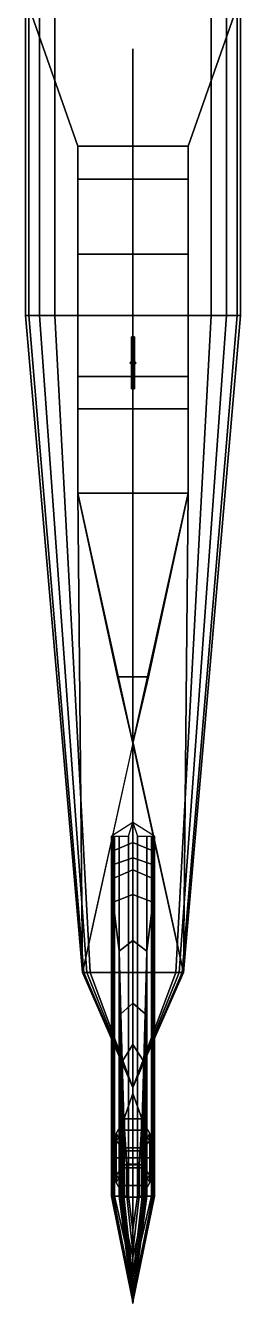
# Model space of a CAD drawing. Extents: x -0.8 to 0.8, y -7.9 to 7.3.
# Drawn here: x -0.7 to 0.7, y -7.86 to 0.48 of the extents above; entities that cross this region are included whole.
import ezdxf

# ---------------------------------------------------------------- set-up
doc = ezdxf.new("R2010")
doc.units = 0
doc.layers.get('0').update_dxf_attribs({"linetype": 'CONTINUOUS'})

msp = doc.modelspace()

# ---------------------------------------------------------------- linework, layer by layer
for points in [[(-0.7000000000000028, 0.6700000000000035, -0.7600000000000007), (0.700000000000003, 0.6700000000000035, -0.7600000000000007), (0.3600000000000028, -0.3053846153846162, -0.6380769230769232), (-0.3600000000000103, -0.3053846153846162, -0.6380769230769232)], [(-0.7000000000000028, 0.6700000000000035, 1.129999999999999), (-0.7000000000000028, 0.6700000000000035, -0.7600000000000007), (-0.6999999999999993, -1.409999999999996, -0.5000000000000018), (-0.6999999999999993, -1.409999999999993, 1.049999999999998)], [(-0.6799999999999997, 0.6700000000000035, 1.239999999999999), (-0.7000000000000028, 0.6700000000000035, 1.129999999999999), (-0.6999999999999993, -1.409999999999993, 1.049999999999998), (-0.6800000000000033, -1.409999999999993, 1.159999999999998)], [(-0.7000000000000028, 0.6700000000000035, -0.7600000000000007), (-0.3600000000000103, -0.3053846153846162, -0.6380769230769232), (-0.3600000000000101, -1.41, -0.5000000000000009), (-0.6999999999999993, -1.409999999999996, -0.5000000000000018)], [(-0.6099999999999994, 0.6700000000000035, 1.309999999999999), (-0.6799999999999997, 0.6700000000000035, 1.239999999999999), (-0.6800000000000033, -1.409999999999993, 1.159999999999998), (-0.6099999999999959, -1.409999999999993, 1.229999999999998)], [(-0.509999999999998, 0.6700000000000035, 1.349999999999999), (-0.6099999999999994, 0.6700000000000035, 1.309999999999999), (-0.6099999999999959, -1.409999999999993, 1.229999999999998), (-0.5100000000000016, -1.409999999999996, 1.269999999999998)], [(0.5099999999999981, 0.6700000000000035, 1.349999999999999), (-0.509999999999998, 0.6700000000000035, 1.349999999999999), (-0.5100000000000016, -1.409999999999996, 1.269999999999998), (0.5100000000000087, -1.409999999999996, 1.269999999999998)], [(0.3600000000000028, -0.3053846153846162, -0.6380769230769232), (0.700000000000003, 0.6700000000000035, -0.7600000000000007), (0.7000000000000064, -1.409999999999996, -0.5000000000000018), (0.3600000000000028, -1.41, -0.5)], [(0.5100000000000087, -1.409999999999996, 1.269999999999998), (0.610000000000003, -1.409999999999996, 1.229999999999998), (0.6099999999999997, 0.6700000000000035, 1.309999999999999), (0.5099999999999981, 0.6700000000000035, 1.349999999999999)], [(0.610000000000003, -1.409999999999996, 1.229999999999998), (0.6800000000000104, -1.409999999999996, 1.159999999999998), (0.6799999999999998, 0.6700000000000035, 1.239999999999999), (0.6099999999999997, 0.6700000000000035, 1.309999999999999)], [(0.6800000000000104, -1.409999999999996, 1.159999999999998), (0.7000000000000064, -1.409999999999996, 1.049999999999998), (0.700000000000003, 0.6700000000000035, 1.129999999999999), (0.6799999999999998, 0.6700000000000035, 1.239999999999999)], [(0.7000000000000064, -1.409999999999996, 1.049999999999998), (0.7000000000000064, -1.409999999999996, -0.5000000000000018), (0.700000000000003, 0.6700000000000035, -0.7600000000000007), (0.700000000000003, 0.6700000000000035, 1.129999999999999)], [(0, 0.3300000000000001, 1.33), (0, 0.2400000000000002, 1.33), (0, 0.2400000000000002, 1.589999999999999), (0, 0.29, 1.589999999999999)], [(0, 0.29, 1.589999999999999), (0, 0.2400000000000002, 1.589999999999999), (0, 0.2400000000000002, 1.33), (0, 0.3300000000000001, 1.33)], [(0, 0.2400000000000002, 1.549999999999999), (0, -6.413036386449183, 2.329184441656209), (0, -6.384963396778918, 2.297101024890189), (0, 0.2400000000000002, 1.529999999999999)], [(0, 0.2400000000000002, 1.529999999999999), (0, -6.384963396778918, 2.297101024890189), (0, -6.413036386449183, 2.329184441656209), (0, 0.2400000000000002, 1.549999999999999)], [(-0.3600000000000103, -0.3053846153846162, -0.6380769230769232), (-0.3600000000000101, -0.5199999999999996, -0.9599999999999997), (-0.3600000000000103, -1.009999999999999, -0.9599999999999997), (-0.3600000000000103, -1.009999999999999, -0.5499999999999999)], [(-0.3600000000000103, -0.3053846153846162, -0.6380769230769232), (0.3600000000000028, -0.3053846153846162, -0.6380769230769232), (0.360000000000003, -0.5199999999999996, -0.9599999999999997), (-0.3600000000000101, -0.5199999999999996, -0.9599999999999997)], [(0.3600000000000028, -1.009999999999999, -0.5499999999999999), (0.3600000000000028, -1.009999999999999, -0.9599999999999997), (0.360000000000003, -0.5199999999999996, -0.9599999999999997), (0.3600000000000028, -0.3053846153846162, -0.6380769230769232)], [(-0.3600000000000101, -0.5199999999999996, -0.9599999999999997), (0.360000000000003, -0.5199999999999996, -0.9599999999999997), (0.3600000000000028, -1.009999999999999, -0.9599999999999997), (-0.3600000000000103, -1.009999999999999, -0.9599999999999997)], [(-0.3600000000000103, -1.009999999999999, -0.5499999999999999), (-0.3600000000000103, -1.009999999999999, -0.9599999999999997), (-0.3600000000000103, -1.41, -0.9400000000000002), (-0.3600000000000103, -1.41, -0.5)], [(-0.3600000000000101, -1.009999999999996, -0.9599999999999997), (0.360000000000003, -1.009999999999996, -0.9599999999999997), (0.3600000000000028, -1.41, -0.9400000000000002), (-0.3600000000000103, -1.41, -0.9400000000000002)], [(0.3600000000000028, -1.41, -0.5), (0.3600000000000028, -1.41, -0.9400000000000002), (0.3600000000000028, -1.009999999999999, -0.9599999999999997), (0.3600000000000028, -1.009999999999999, -0.5499999999999999)], [(-0.6999999999999993, -1.409999999999993, 1.049999999999998), (-0.6999999999999993, -1.409999999999993, -0.5000000000000018), (-0.3299999999999949, -5.699999999999995, -0.21), (-0.3299999999999949, -5.699999999999995, 0.9599999999999999)], [(-0.6800000000000033, -1.409999999999993, 1.159999999999998), (-0.6999999999999993, -1.409999999999993, 1.049999999999998), (-0.3299999999999949, -5.699999999999995, 0.9599999999999999), (-0.3199999999999898, -5.699999999999995, 1.009999999999999)], [(-0.6999999999999993, -1.409999999999996, -0.5000000000000018), (-0.3600000000000101, -1.410000000000003, -0.5), (-0.3600000000000102, -2.57, -0.4215850815850813), (-0.3299999999999949, -5.699999999999995, -0.21)], [(-0.6099999999999959, -1.409999999999993, 1.229999999999998), (-0.6800000000000033, -1.409999999999993, 1.159999999999998), (-0.3199999999999898, -5.699999999999995, 1.009999999999999), (-0.2999999999999938, -5.699999999999995, 1.03)], [(-0.5100000000000016, -1.409999999999996, 1.269999999999998), (-0.6099999999999959, -1.409999999999993, 1.229999999999998), (-0.2999999999999938, -5.699999999999995, 1.03), (-0.2799999999999835, -5.699999999999995, 1.04)], [(0.5100000000000087, -1.409999999999996, 1.269999999999998), (-0.5100000000000016, -1.409999999999996, 1.269999999999998), (-0.2799999999999835, -5.699999999999995, 1.04), (0.2800000000000045, -5.699999999999995, 1.04)], [(-0.3600000000000101, -1.409999999999996, -0.5000000000000009), (-0.3600000000000101, -1.409999999999996, -0.9400000000000011), (-0.3600000000000101, -1.809999999999996, -0.9099999999999999), (-0.3600000000000103, -1.81, -0.4729603729603733)], [(-0.3600000000000101, -1.409999999999996, -0.9400000000000011), (0.360000000000003, -1.409999999999996, -0.9400000000000011), (0.3600000000000028, -1.81, -0.9099999999999999), (-0.3600000000000103, -1.81, -0.9099999999999999)], [(0.2800000000000045, -5.699999999999995, 1.04), (0.3000000000000005, -5.699999999999995, 1.03), (0.610000000000003, -1.409999999999996, 1.229999999999998), (0.5100000000000087, -1.409999999999996, 1.269999999999998)], [(0.3000000000000005, -5.699999999999995, 1.03), (0.3200000000000108, -5.699999999999995, 1.009999999999999), (0.6800000000000104, -1.409999999999996, 1.159999999999998), (0.610000000000003, -1.409999999999996, 1.229999999999998)], [(0.3200000000000108, -5.699999999999995, 1.009999999999999), (0.3300000000000017, -5.699999999999995, 0.9599999999999999), (0.7000000000000064, -1.409999999999996, 1.049999999999998), (0.6800000000000104, -1.409999999999996, 1.159999999999998)], [(0.3300000000000017, -5.699999999999995, 0.9599999999999999), (0.3300000000000017, -5.699999999999995, -0.21), (0.7000000000000064, -1.409999999999996, -0.5000000000000018), (0.7000000000000064, -1.409999999999996, 1.049999999999998)], [(0.3600000000000028, -1.41, -0.5), (0.7000000000000064, -1.409999999999996, -0.5000000000000018), (0.3300000000000017, -5.699999999999995, -0.21), (0.3600000000000029, -2.57, -0.4215850815850813)], [(0.3600000000000028, -1.81, -0.4729603729603733), (0.360000000000003, -1.809999999999996, -0.9099999999999999), (0.360000000000003, -1.409999999999996, -0.9400000000000011), (0.360000000000003, -1.409999999999996, -0.5000000000000009)], [(-0.0099999999999998, -1.599791847198288, 1.379791847198284), (0.0100000000000002, -1.599791847198288, 1.379791847198284), (0.0099999999999998, -1.549999999999998, 1.5), (-0.01, -1.549999999999998, 1.5)], [(0.0100000000000002, -1.599791847198288, 1.379791847198284), (-0.0099999999999998, -1.599791847198288, 1.379791847198284), (-0.01, -1.549999999999998, 1.5), (0.0099999999999998, -1.549999999999998, 1.5)], [(-0.01, -1.549999999999998, 1.5), (0.0099999999999998, -1.549999999999998, 1.5), (0.0100000000000002, -1.599791847198286, 1.620208152801712), (-0.0099999999999998, -1.599791847198286, 1.620208152801712)], [(0.0099999999999998, -1.549999999999998, 1.5), (-0.01, -1.549999999999998, 1.5), (-0.0099999999999998, -1.599791847198286, 1.620208152801712), (0.0100000000000002, -1.599791847198286, 1.620208152801712)], [(-0.01, -1.72, 1.33), (0.0100000000000002, -1.72, 1.33), (0.0100000000000002, -1.599791847198288, 1.379791847198284), (-0.0099999999999998, -1.599791847198288, 1.379791847198284)], [(0.0100000000000002, -1.72, 1.33), (-0.01, -1.72, 1.33), (-0.0099999999999998, -1.599791847198288, 1.379791847198284), (0.0100000000000002, -1.599791847198288, 1.379791847198284)], [(-0.0099999999999998, -1.599791847198286, 1.620208152801712), (0.0100000000000002, -1.599791847198286, 1.620208152801712), (0.0100000000000002, -1.719999999999998, 1.669999999999999), (-0.0099999999999998, -1.719999999999998, 1.669999999999999)], [(0.0100000000000002, -1.599791847198286, 1.620208152801712), (-0.0099999999999998, -1.599791847198286, 1.620208152801712), (-0.0099999999999998, -1.719999999999998, 1.669999999999999), (0.0100000000000002, -1.719999999999998, 1.669999999999999)], [(-0.01, -1.72, 1.33), (0, -1.71, 1.33), (0, -1.700000000000001, 1.25), (-0.02, -1.72, 1.25)], [(0, -1.73, 1.33), (-0.01, -1.72, 1.33), (-0.02, -1.72, 1.25), (0, -1.74, 1.25)], [(-0.0100000000000002, -1.840208152801714, 1.379791847198286), (0.0099999999999998, -1.840208152801714, 1.379791847198286), (0.0100000000000002, -1.72, 1.33), (-0.01, -1.72, 1.33)], [(0.0099999999999998, -1.840208152801714, 1.379791847198286), (-0.0100000000000002, -1.840208152801714, 1.379791847198286), (-0.01, -1.72, 1.33), (0.0100000000000002, -1.72, 1.33)], [(-0.0099999999999998, -1.719999999999998, 1.669999999999999), (0.0100000000000002, -1.719999999999998, 1.669999999999999), (0.0100000000000002, -1.840208152801713, 1.620208152801712), (-0.01, -1.840208152801713, 1.620208152801712)], [(0.0100000000000002, -1.719999999999998, 1.669999999999999), (-0.0099999999999998, -1.719999999999998, 1.669999999999999), (-0.01, -1.840208152801713, 1.620208152801712), (0.0100000000000002, -1.840208152801713, 1.620208152801712)], [(0, -1.71, 1.33), (0.01, -1.72, 1.33), (0.02, -1.72, 1.25), (0, -1.700000000000001, 1.25)], [(0.01, -1.72, 1.33), (0, -1.73, 1.33), (0, -1.74, 1.25), (0.02, -1.72, 1.25)], [(-0.3600000000000103, -1.81, -0.4729603729603733), (-0.3600000000000101, -1.809999999999996, -0.9099999999999999), (-0.3600000000000101, -2.019999999999996, -0.8900000000000003), (-0.3600000000000103, -2.019999999999999, -0.4587645687645692)], [(-0.3600000000000101, -1.809999999999996, -0.9099999999999999), (0.360000000000003, -1.809999999999996, -0.9099999999999999), (0.3600000000000028, -2.019999999999999, -0.8900000000000003), (-0.3600000000000103, -2.019999999999999, -0.8900000000000003)], [(0.3600000000000028, -2.019999999999999, -0.4587645687645692), (0.3600000000000028, -2.019999999999999, -0.8900000000000003), (0.360000000000003, -1.809999999999996, -0.9099999999999999), (0.3600000000000028, -1.81, -0.4729603729603733)], [(-0.01, -1.89, 1.5), (0.0099999999999998, -1.89, 1.5), (0.0099999999999998, -1.840208152801714, 1.379791847198286), (-0.0100000000000002, -1.840208152801714, 1.379791847198286)], [(0.0099999999999998, -1.89, 1.5), (-0.01, -1.89, 1.5), (-0.0100000000000002, -1.840208152801714, 1.379791847198286), (0.0099999999999998, -1.840208152801714, 1.379791847198286)], [(-0.01, -1.840208152801713, 1.620208152801712), (0.0100000000000002, -1.840208152801713, 1.620208152801712), (0.0099999999999998, -1.89, 1.5), (-0.01, -1.89, 1.5)], [(0.0100000000000002, -1.840208152801713, 1.620208152801712), (-0.01, -1.840208152801713, 1.620208152801712), (-0.01, -1.89, 1.5), (0.0099999999999998, -1.89, 1.5)], [(-0.3600000000000103, -2.019999999999999, -0.4587645687645692), (-0.3600000000000101, -2.019999999999996, -0.8900000000000003), (-0.3600000000000103, -2.57, -0.7900000000000001), (-0.3600000000000102, -2.57, -0.4215850815850813)], [(-0.3600000000000101, -2.019999999999996, -0.8900000000000003), (0.360000000000003, -2.019999999999996, -0.8900000000000003), (0.3600000000000028, -2.57, -0.7900000000000001), (-0.3600000000000103, -2.57, -0.7900000000000001)], [(0.3600000000000029, -2.57, -0.4215850815850813), (0.3600000000000028, -2.57, -0.7900000000000001), (0.3600000000000028, -2.019999999999999, -0.8900000000000003), (0.3600000000000028, -2.019999999999999, -0.4587645687645692)], [(-0.3600000000000101, -2.569999999999996, -0.7900000000000001), (0.3600000000000028, -2.57, -0.7900000000000001), (0.1, -3.769999999999999, -0.4700000000000007), (-0.1, -3.769999999999999, -0.4700000000000007)], [(-0.3600000000000103, -2.57, -0.4215850815850813), (-0.3600000000000101, -2.569999999999996, -0.7900000000000001), (-0.1, -3.769999999999999, -0.4700000000000007), (0, -4.203043478260886, -0.311192865105907)], [(-0.3600000000000103, -2.57, -0.4215850815850813), (1e-16, -4.203043478260886, -0.311192865105907), (-0.3299999999999948, -5.699999999999995, -0.21)], [(0, -4.203043478260886, -0.311192865105907), (0.1, -3.769999999999999, -0.4700000000000007), (0.3600000000000028, -2.57, -0.7900000000000001), (0.3600000000000028, -2.57, -0.4215850815850813)], [(0.3600000000000028, -2.569999999999994, -0.4215850815850813), (0.3300000000000018, -5.699999999999995, -0.21), (1.3e-15, -4.203043478260891, -0.311192865105907)], [(-0.1, -3.769999999999999, -0.4700000000000007), (0.1, -3.769999999999999, -0.4700000000000007), (0, -4.203043478260886, -0.311192865105907)], [(5.52e-14, -4.203043478260646, -0.311192865105923), (0.3300000000000017, -5.699999999999995, -0.21), (-0.329999999999995, -5.699999999999995, -0.21)], [(-0.1400000000000006, -4.81, 1.089999999999998), (-0.1400000000000006, -4.91, 1.149999999999999), (0, -4.849999999999999, 1.149999999999999), (0, -4.72, 1.089999999999998)], [(0, -4.72, -0.1200000000000001), (0, -7.379999999999997, -0.1200000000000001), (-0.0300000000000011, -7.16, -0.1100000000000003), (-0.0300000000000011, -4.81, -0.1100000000000003)], [(0, -4.72, 1.089999999999998), (0, -4.849999999999999, 1.149999999999999), (0.1400000000000006, -4.91, 1.149999999999999), (0.1400000000000006, -4.81, 1.089999999999998)], [(0.0300000000000011, -4.81, -0.1100000000000003), (0.0300000000000011, -7.16, -0.1100000000000003), (0, -7.379999999999997, -0.1200000000000001), (0, -4.72, -0.1200000000000001)], [(-0.1400000000000006, -7.16, 0.3500000000000005), (-0.1400000000000006, -7.16, 1.089999999999998), (-0.1400000000000006, -4.81, 1.089999999999998), (-0.1400000000000006, -4.81, 0.3500000000000005)], [(-0.129999999999999, -7.16, 0.1599999999999992), (-0.1400000000000006, -7.16, 0.3500000000000005), (-0.1400000000000006, -4.81, 0.3500000000000005), (-0.129999999999999, -4.81, 0.1599999999999992)], [(-0.1400000000000006, -7.16, 1.089999999999998), (-0.1400000000000006, -7.16, 1.149999999999999), (-0.1400000000000006, -4.91, 1.149999999999999), (-0.1400000000000006, -4.81, 1.089999999999998)], [(-0.1199999999999974, -7.16, 0.0100000000000007), (-0.129999999999999, -7.16, 0.1599999999999992), (-0.129999999999999, -4.81, 0.1599999999999992), (-0.1199999999999974, -4.81, 0.0100000000000007)], [(-0.0899999999999999, -7.16, -0.0599999999999996), (-0.1199999999999974, -7.16, 0.0100000000000007), (-0.1199999999999974, -4.81, 0.0100000000000007), (-0.0899999999999999, -4.81, -0.0599999999999996)], [(-0.0300000000000011, -7.16, -0.1100000000000003), (-0.0899999999999999, -7.16, -0.0599999999999996), (-0.0899999999999999, -4.81, -0.0599999999999996), (-0.0300000000000011, -4.81, -0.1100000000000003)], [(0.0899999999999999, -4.81, -0.0599999999999996), (0.0899999999999999, -7.16, -0.0599999999999996), (0.0300000000000011, -7.16, -0.1100000000000003), (0.0300000000000011, -4.81, -0.1100000000000003)], [(0.120000000000001, -4.81, 0.0100000000000007), (0.120000000000001, -7.16, 0.0100000000000007), (0.0899999999999999, -7.16, -0.0599999999999996), (0.0899999999999999, -4.81, -0.0599999999999996)], [(0.1300000000000026, -4.81, 0.1599999999999992), (0.1300000000000026, -7.16, 0.1599999999999992), (0.120000000000001, -7.16, 0.0100000000000007), (0.120000000000001, -4.81, 0.0100000000000007)], [(0.1400000000000006, -4.81, 0.3500000000000005), (0.1400000000000006, -7.16, 0.3500000000000005), (0.1300000000000026, -7.16, 0.1599999999999992), (0.1300000000000026, -4.81, 0.1599999999999992)], [(0.1400000000000006, -4.91, 1.149999999999999), (0.1400000000000006, -7.16, 1.149999999999999), (0.1400000000000006, -7.16, 1.089999999999998), (0.1400000000000006, -4.81, 1.089999999999998)], [(0.1400000000000006, -4.81, 1.089999999999998), (0.1400000000000006, -7.16, 1.089999999999998), (0.1400000000000006, -7.16, 0.3500000000000005), (0.1400000000000006, -4.81, 0.3500000000000005)], [(-0.1400000000000006, -4.91, 1.149999999999999), (-0.1400000000000006, -5, 1.26), (0, -4.949999999999999, 1.26), (0, -4.849999999999999, 1.149999999999999)], [(-0.1400000000000006, -7.16, 1.149999999999999), (-0.1400000000000006, -7.16, 1.26), (-0.1400000000000006, -5, 1.26), (-0.1400000000000006, -4.91, 1.149999999999999)], [(0, -4.849999999999999, 1.149999999999999), (0, -4.949999999999999, 1.26), (0.1400000000000006, -5, 1.26), (0.1400000000000006, -4.91, 1.149999999999999)], [(0.1400000000000006, -5, 1.26), (0.1400000000000006, -7.16, 1.26), (0.1400000000000006, -7.16, 1.149999999999999), (0.1400000000000006, -4.91, 1.149999999999999)], [(-0.1400000000000006, -5, 1.26), (-0.1400000000000006, -5.089999999999999, 1.389999999999999), (0, -5.029999999999999, 1.389999999999999), (0, -4.949999999999999, 1.26)], [(-0.1400000000000006, -7.16, 1.26), (-0.1400000000000006, -7.16, 1.389999999999999), (-0.1400000000000006, -5.089999999999999, 1.389999999999999), (-0.1400000000000006, -5, 1.26)], [(0, -4.949999999999999, 1.26), (0, -5.029999999999999, 1.389999999999999), (0.1400000000000006, -5.089999999999999, 1.389999999999999), (0.1400000000000006, -5, 1.26)], [(0.1400000000000006, -5.089999999999999, 1.389999999999999), (0.1400000000000006, -7.16, 1.389999999999999), (0.1400000000000006, -7.16, 1.26), (0.1400000000000006, -5, 1.26)], [(-0.1400000000000006, -5.089999999999999, 1.389999999999999), (-0.129999999999999, -5.24, 1.58), (0, -5.189999999999999, 1.58), (0, -5.029999999999999, 1.389999999999999)], [(0, -5.029999999999999, 1.389999999999999), (0, -5.189999999999999, 1.58), (0.1300000000000026, -5.24, 1.58), (0.1400000000000006, -5.089999999999999, 1.389999999999999)], [(-0.1400000000000006, -7.16, 1.389999999999999), (-0.129999999999999, -7.16, 1.58), (-0.129999999999999, -5.24, 1.58), (-0.1400000000000006, -5.089999999999999, 1.389999999999999)], [(0.1300000000000026, -5.24, 1.58), (0.1300000000000026, -7.16, 1.58), (0.1400000000000006, -7.16, 1.389999999999999), (0.1400000000000006, -5.089999999999999, 1.389999999999999)], [(-0.129999999999999, -5.24, 1.58), (-0.0899999999999999, -5.56, 1.85), (0, -5.49, 1.85), (0, -5.189999999999999, 1.58)], [(-0.129999999999999, -7.16, 1.58), (-0.0899999999999999, -7.16, 1.85), (-0.0899999999999999, -5.56, 1.85), (-0.129999999999999, -5.24, 1.58)], [(0, -5.189999999999999, 1.58), (0, -5.49, 1.85), (0.0899999999999999, -5.56, 1.85), (0.1300000000000026, -5.24, 1.58)], [(0.0899999999999999, -5.56, 1.85), (0.0899999999999999, -7.16, 1.85), (0.1300000000000026, -7.16, 1.58), (0.1300000000000026, -5.24, 1.58)], [(-0.0899999999999999, -5.56, 1.85), (-0.0799999999999983, -5.97, 2.1), (0, -5.9, 2.1), (0, -5.49, 1.85)], [(0, -5.49, 1.85), (0, -5.9, 2.1), (0.0799999999999983, -5.97, 2.1), (0.0899999999999999, -5.56, 1.85)], [(-0.0899999999999999, -7.16, 1.85), (-0.0799999999999983, -7.16, 2.1), (-0.0799999999999983, -5.97, 2.1), (-0.0899999999999999, -5.56, 1.85)], [(0.0799999999999983, -5.97, 2.1), (0.0799999999999983, -7.16, 2.1), (0.0899999999999999, -7.16, 1.85), (0.0899999999999999, -5.56, 1.85)], [(-0.3299999999999949, -5.699999999999995, -0.21), (0.3300000000000017, -5.699999999999995, -0.21), (0, -6.449999999999999, -0.1500000000000004)], [(-0.3299999999999949, -5.699999999999995, 0.9599999999999999), (-0.3299999999999949, -5.699999999999995, -0.21), (0, -6.449999999999999, -0.1500000000000004), (0, -6.449999999999999, 0.8999999999999994)], [(-0.3199999999999898, -5.699999999999995, 1.009999999999999), (-0.3299999999999949, -5.699999999999995, 0.9599999999999999), (0, -6.449999999999999, 0.8999999999999994), (0, -6.449999999999999, 0.9599999999999999)], [(-0.2999999999999938, -5.699999999999995, 1.03), (-0.3199999999999898, -5.699999999999995, 1.009999999999999), (0, -6.449999999999999, 0.9599999999999999), (0, -6.449999999999999, 0.9899999999999993)], [(-0.2799999999999835, -5.699999999999995, 1.04), (-0.2999999999999938, -5.699999999999995, 1.03), (0, -6.449999999999999, 0.9899999999999993), (0, -6.449999999999999, 1.009999999999999)], [(0.2800000000000045, -5.699999999999995, 1.04), (-0.2799999999999835, -5.699999999999995, 1.04), (0, -6.449999999999999, 1.009999999999999)], [(0, -6.449999999999999, 0.8999999999999994), (0, -6.449999999999999, -0.1500000000000004), (0.3300000000000017, -5.699999999999995, -0.21), (0.3300000000000017, -5.699999999999995, 0.9599999999999999)], [(0, -6.449999999999999, 1.009999999999999), (0, -6.449999999999999, 0.9899999999999993), (0.3000000000000005, -5.699999999999995, 1.03), (0.2800000000000045, -5.699999999999995, 1.04)], [(0, -6.449999999999999, 0.9599999999999999), (0, -6.449999999999999, 0.8999999999999994), (0.3300000000000017, -5.699999999999995, 0.9599999999999999), (0.3200000000000108, -5.699999999999995, 1.009999999999999)], [(0, -6.449999999999999, 0.9899999999999993), (0, -6.449999999999999, 0.9599999999999999), (0.3200000000000108, -5.699999999999995, 1.009999999999999), (0.3000000000000005, -5.699999999999995, 1.03)], [(-0.0799999999999983, -5.97, 2.1), (-0.0700000000000003, -6.279999999999999, 2.219999999999999), (0, -6.169999999999999, 2.219999999999999), (0, -5.9, 2.1)], [(0, -5.9, 2.1), (0, -6.169999999999999, 2.219999999999999), (0.0700000000000003, -6.279999999999999, 2.219999999999999), (0.0799999999999983, -5.97, 2.1)], [(-0.0799999999999983, -7.16, 2.1), (-0.0700000000000003, -7.16, 2.219999999999999), (-0.0700000000000003, -6.279999999999999, 2.219999999999999), (-0.0799999999999983, -5.97, 2.1)], [(0.0700000000000003, -6.279999999999999, 2.219999999999999), (0.0700000000000003, -7.16, 2.219999999999999), (0.0799999999999983, -7.16, 2.1), (0.0799999999999983, -5.97, 2.1)], [(-0.0700000000000003, -6.279999999999999, 2.219999999999999), (-0.0600000000000023, -6.66, 2.319999999999999), (0, -6.49, 2.319999999999999), (0, -6.169999999999999, 2.219999999999999)], [(0, -6.169999999999999, 2.219999999999999), (0, -6.49, 2.319999999999999), (0.0600000000000023, -6.66, 2.319999999999999), (0.0700000000000003, -6.279999999999999, 2.219999999999999)], [(-0.0700000000000003, -7.16, 2.219999999999999), (-0.0600000000000023, -7.16, 2.319999999999999), (-0.0600000000000023, -6.66, 2.319999999999999), (-0.0700000000000003, -6.279999999999999, 2.219999999999999)], [(0.0600000000000023, -6.66, 2.319999999999999), (0.0600000000000023, -7.16, 2.319999999999999), (0.0700000000000003, -7.16, 2.219999999999999), (0.0700000000000003, -6.279999999999999, 2.219999999999999)], [(0, -6.373010752688172, 2.283440860215052), (0, -6.507358490566037, 2.322641509433961), (0, -6.47, 2.36), (0, -6.439999999999999, 2.36)], [(0, -6.439999999999999, 2.36), (0, -6.47, 2.36), (0, -6.507358490566037, 2.322641509433961), (0, -6.373010752688172, 2.283440860215052)], [(-0.0600000000000023, -6.66, 2.319999999999999), (-0.0399999999999992, -6.949999999999997, 2.37), (0, -6.949999999999997, 2.389999999999999), (0, -6.49, 2.319999999999999)], [(0, -6.49, 2.319999999999999), (0, -6.949999999999997, 2.389999999999999), (0.0399999999999992, -6.949999999999997, 2.37), (0.0600000000000023, -6.66, 2.319999999999999)], [(-0.0550000000000002, -6.729501947083615, -0.3404980529163835), (-0.1100000000000001, -6.796862915010155, -0.2731370849898456), (-0.1100000000000001, -6.750000000000001, -0.1600000000000002), (-0.0550000000000002, -6.654737205583712, -0.1600000000000002)], [(-0.0550000000000002, -6.654737205583712, -0.1600000000000002), (-0.1100000000000001, -6.750000000000001, -0.1600000000000002), (-0.1099999999999999, -6.796862915010153, -0.0468629150101538), (-0.0549999999999997, -6.729501947083615, 0.0204980529163841)], [(-0.0600000000000023, -7.16, 2.319999999999999), (-0.0399999999999992, -7.16, 2.37), (-0.0399999999999992, -6.949999999999997, 2.37), (-0.0600000000000023, -6.66, 2.319999999999999)], [(0.0549999999999997, -6.729501947083615, -0.3404980529163835), (-0.0550000000000002, -6.729501947083615, -0.3404980529163835), (-0.0550000000000002, -6.654737205583712, -0.1600000000000002), (0.0549999999999997, -6.654737205583714, -0.1600000000000002)], [(0.0549999999999997, -6.654737205583714, -0.1600000000000002), (-0.0550000000000002, -6.654737205583712, -0.1600000000000002), (-0.0549999999999997, -6.729501947083615, 0.0204980529163841), (0.0550000000000002, -6.729501947083615, 0.0204980529163841)], [(0.0399999999999992, -6.949999999999997, 2.37), (0.0399999999999992, -7.16, 2.37), (0.0600000000000023, -7.16, 2.319999999999999), (0.0600000000000023, -6.66, 2.319999999999999)], [(0.1099999999999999, -6.796862915010155, -0.2731370849898456), (0.0549999999999997, -6.729501947083615, -0.3404980529163835), (0.0549999999999997, -6.654737205583714, -0.1600000000000002), (0.1099999999999999, -6.750000000000001, -0.1600000000000002)], [(0.1099999999999999, -6.750000000000001, -0.1600000000000002), (0.0549999999999997, -6.654737205583714, -0.1600000000000002), (0.0550000000000002, -6.729501947083615, 0.0204980529163841), (0.1100000000000003, -6.796862915010153, -0.0468629150101538)], [(-0.055, -6.91, -0.4152627944162886), (-0.1100000000000001, -6.91, -0.3199999999999994), (-0.1100000000000001, -6.796862915010155, -0.2731370849898456), (-0.0550000000000002, -6.729501947083615, -0.3404980529163835)], [(-0.0549999999999997, -6.729501947083615, 0.0204980529163841), (-0.1099999999999999, -6.796862915010153, -0.0468629150101538), (-0.1099999999999996, -6.91), (-0.0549999999999995, -6.91, 0.0952627944162883)], [(-0.1100000000000001, -6.796862915010155, -0.2731370849898456), (-0.0550000000000002, -6.864223882936691, -0.2057761170633095), (-0.0550000000000002, -6.845262794416289, -0.1600000000000002), (-0.1100000000000001, -6.750000000000001, -0.1600000000000002)], [(-0.1100000000000001, -6.750000000000001, -0.1600000000000002), (-0.0550000000000002, -6.845262794416289, -0.1600000000000002), (-0.055, -6.864223882936689, -0.11422388293669), (-0.1099999999999999, -6.796862915010153, -0.0468629150101538)], [(0.0550000000000002, -6.91, -0.4152627944162868), (-0.055, -6.91, -0.4152627944162886), (-0.0550000000000002, -6.729501947083615, -0.3404980529163835), (0.0549999999999997, -6.729501947083615, -0.3404980529163835)], [(0.0550000000000002, -6.729501947083615, 0.0204980529163841), (-0.0549999999999997, -6.729501947083615, 0.0204980529163841), (-0.0549999999999995, -6.91, 0.0952627944162883), (0.0550000000000002, -6.91, 0.0952627944162865)], [(0.1099999999999999, -6.91, -0.3199999999999994), (0.0550000000000002, -6.91, -0.4152627944162868), (0.0549999999999997, -6.729501947083615, -0.3404980529163835), (0.1099999999999999, -6.796862915010155, -0.2731370849898456)], [(0.1100000000000003, -6.796862915010153, -0.0468629150101538), (0.0550000000000002, -6.729501947083615, 0.0204980529163841), (0.0550000000000002, -6.91, 0.0952627944162865), (0.1100000000000003, -6.91)], [(0.0549999999999997, -6.864223882936691, -0.2057761170633095), (0.1099999999999999, -6.796862915010155, -0.2731370849898456), (0.1099999999999999, -6.750000000000001, -0.1600000000000002), (0.0549999999999997, -6.845262794416289, -0.1600000000000002)], [(0.0549999999999997, -6.845262794416289, -0.1600000000000002), (0.1099999999999999, -6.750000000000001, -0.1600000000000002), (0.1100000000000003, -6.796862915010153, -0.0468629150101538), (0.0550000000000002, -6.864223882936689, -0.11422388293669)], [(-0.1100000000000001, -6.91, -0.3199999999999994), (-0.055, -6.91, -0.2247372055837121), (-0.0550000000000002, -6.864223882936691, -0.2057761170633095), (-0.1100000000000001, -6.796862915010155, -0.2731370849898456)], [(-0.1099999999999999, -6.796862915010153, -0.0468629150101538), (-0.055, -6.864223882936689, -0.11422388293669), (-0.055, -6.91, -0.0952627944162883), (-0.1099999999999996, -6.91)], [(0.0550000000000002, -6.91, -0.2247372055837121), (0.1099999999999999, -6.91, -0.3199999999999994), (0.1099999999999999, -6.796862915010155, -0.2731370849898456), (0.0549999999999997, -6.864223882936691, -0.2057761170633095)], [(0.0550000000000002, -6.864223882936689, -0.11422388293669), (0.1100000000000003, -6.796862915010153, -0.0468629150101538), (0.1100000000000003, -6.91), (0.0550000000000002, -6.91, -0.0952627944162883)], [(-0.1099999999999999, -7.023137084989846, -0.2731370849898465), (-0.055, -6.95577611706331, -0.2057761170633104), (-0.055, -6.91, -0.2247372055837121), (-0.1100000000000001, -6.91, -0.3199999999999994)], [(-0.055, -7.090498052916384, -0.3404980529163843), (-0.1099999999999999, -7.023137084989846, -0.2731370849898465), (-0.1100000000000001, -6.91, -0.3199999999999994), (-0.055, -6.91, -0.4152627944162886)], [(-0.1099999999999996, -6.91), (-0.055, -6.91, -0.0952627944162883), (-0.0550000000000002, -6.95577611706331, -0.1142238829366873), (-0.1100000000000001, -7.023137084989846, -0.0468629150101512)], [(-0.0549999999999995, -6.91, 0.0952627944162883), (-0.1099999999999996, -6.91), (-0.1100000000000001, -7.023137084989846, -0.0468629150101512), (-0.055, -7.090498052916384, 0.0204980529163867)], [(-0.0550000000000002, -6.864223882936691, -0.2057761170633095), (0.0549999999999997, -6.864223882936691, -0.2057761170633095), (0.0549999999999997, -6.845262794416289, -0.1600000000000002), (-0.0550000000000002, -6.845262794416289, -0.1600000000000002)], [(-0.0550000000000002, -6.845262794416289, -0.1600000000000002), (0.0549999999999997, -6.845262794416289, -0.1600000000000002), (0.0550000000000002, -6.864223882936689, -0.11422388293669), (-0.055, -6.864223882936689, -0.11422388293669)], [(-0.055, -6.91, -0.2247372055837121), (0.0550000000000002, -6.91, -0.2247372055837121), (0.0549999999999997, -6.864223882936691, -0.2057761170633095), (-0.0550000000000002, -6.864223882936691, -0.2057761170633095)], [(-0.055, -6.864223882936689, -0.11422388293669), (0.0550000000000002, -6.864223882936689, -0.11422388293669), (0.0550000000000002, -6.91, -0.0952627944162883), (-0.055, -6.91, -0.0952627944162883)], [(-0.055, -6.95577611706331, -0.2057761170633104), (0.0550000000000002, -6.95577611706331, -0.2057761170633104), (0.0550000000000002, -6.91, -0.2247372055837121), (-0.055, -6.91, -0.2247372055837121)], [(0.0550000000000002, -7.090498052916384, -0.3404980529163843), (-0.055, -7.090498052916384, -0.3404980529163843), (-0.055, -6.91, -0.4152627944162886), (0.0550000000000002, -6.91, -0.4152627944162868)], [(-0.055, -6.91, -0.0952627944162883), (0.0550000000000002, -6.91, -0.0952627944162883), (0.0549999999999997, -6.95577611706331, -0.1142238829366873), (-0.0550000000000002, -6.95577611706331, -0.1142238829366873)], [(0.0550000000000002, -6.91, 0.0952627944162865), (-0.0549999999999995, -6.91, 0.0952627944162883), (-0.055, -7.090498052916384, 0.0204980529163867), (0.0550000000000002, -7.090498052916384, 0.0204980529163867)], [(0.0550000000000002, -6.95577611706331, -0.2057761170633104), (0.1099999999999999, -7.023137084989846, -0.2731370849898465), (0.1099999999999999, -6.91, -0.3199999999999994), (0.0550000000000002, -6.91, -0.2247372055837121)], [(0.1099999999999999, -7.023137084989846, -0.2731370849898465), (0.0550000000000002, -7.090498052916384, -0.3404980529163843), (0.0550000000000002, -6.91, -0.4152627944162868), (0.1099999999999999, -6.91, -0.3199999999999994)], [(0.0550000000000002, -6.91, -0.0952627944162883), (0.1100000000000003, -6.91), (0.1099999999999999, -7.023137084989846, -0.0468629150101512), (0.0549999999999997, -6.95577611706331, -0.1142238829366873)], [(0.1100000000000003, -6.91), (0.0550000000000002, -6.91, 0.0952627944162865), (0.0550000000000002, -7.090498052916384, 0.0204980529163867), (0.1099999999999999, -7.023137084989846, -0.0468629150101512)], [(-0.1100000000000001, -7.069999999999998, -0.1600000000000002), (-0.055, -6.974737205583711, -0.1600000000000002), (-0.055, -6.95577611706331, -0.2057761170633104), (-0.1099999999999999, -7.023137084989846, -0.2731370849898465)], [(-0.1100000000000001, -7.023137084989846, -0.0468629150101512), (-0.0550000000000002, -6.95577611706331, -0.1142238829366873), (-0.055, -6.974737205583711, -0.1600000000000002), (-0.1100000000000001, -7.069999999999998, -0.1600000000000002)], [(-0.055, -6.974737205583711, -0.1600000000000002), (0.0550000000000002, -6.974737205583711, -0.1600000000000002), (0.0550000000000002, -6.95577611706331, -0.2057761170633104), (-0.055, -6.95577611706331, -0.2057761170633104)], [(-0.0550000000000002, -6.95577611706331, -0.1142238829366873), (0.0549999999999997, -6.95577611706331, -0.1142238829366873), (0.0550000000000002, -6.974737205583711, -0.1600000000000002), (-0.055, -6.974737205583711, -0.1600000000000002)], [(-0.0399999999999992, -6.949999999999997, 2.37), (-0.0399999999999992, -7.16, 2.37), (0, -7.519999999999997, 2.389999999999999), (0, -6.949999999999997, 2.389999999999999)], [(0, -6.949999999999997, 2.389999999999999), (0, -7.519999999999997, 2.389999999999999), (0.0399999999999992, -7.16, 2.37), (0.0399999999999992, -6.949999999999997, 2.37)], [(0.0550000000000002, -6.974737205583711, -0.1600000000000002), (0.1099999999999999, -7.069999999999998, -0.1600000000000002), (0.1099999999999999, -7.023137084989846, -0.2731370849898465), (0.0550000000000002, -6.95577611706331, -0.2057761170633104)], [(0.0549999999999997, -6.95577611706331, -0.1142238829366873), (0.1099999999999999, -7.023137084989846, -0.0468629150101512), (0.1099999999999999, -7.069999999999998, -0.1600000000000002), (0.0550000000000002, -6.974737205583711, -0.1600000000000002)], [(-0.055, -7.165262794416287, -0.1600000000000002), (-0.1100000000000001, -7.069999999999998, -0.1600000000000002), (-0.1099999999999999, -7.023137084989846, -0.2731370849898465), (-0.055, -7.090498052916384, -0.3404980529163843)], [(-0.055, -7.090498052916384, 0.0204980529163867), (-0.1100000000000001, -7.023137084989846, -0.0468629150101512), (-0.1100000000000001, -7.069999999999998, -0.1600000000000002), (-0.055, -7.165262794416287, -0.1600000000000002)], [(0.0550000000000002, -7.165262794416285, -0.1600000000000002), (-0.055, -7.165262794416287, -0.1600000000000002), (-0.055, -7.090498052916384, -0.3404980529163843), (0.0550000000000002, -7.090498052916384, -0.3404980529163843)], [(0.0550000000000002, -7.090498052916384, 0.0204980529163867), (-0.055, -7.090498052916384, 0.0204980529163867), (-0.055, -7.165262794416287, -0.1600000000000002), (0.0550000000000002, -7.165262794416285, -0.1600000000000002)], [(0.1099999999999999, -7.069999999999998, -0.1600000000000002), (0.0550000000000002, -7.165262794416285, -0.1600000000000002), (0.0550000000000002, -7.090498052916384, -0.3404980529163843), (0.1099999999999999, -7.023137084989846, -0.2731370849898465)], [(0.1099999999999999, -7.023137084989846, -0.0468629150101512), (0.0550000000000002, -7.090498052916384, 0.0204980529163867), (0.0550000000000002, -7.165262794416285, -0.1600000000000002), (0.1099999999999999, -7.069999999999998, -0.1600000000000002)], [(0, -7.839999999999999, 0.3500000000000005), (0, -7.839999999999999, 1.089999999999998), (-0.1400000000000006, -7.16, 1.089999999999998), (-0.1400000000000006, -7.16, 0.3500000000000005)], [(0, -7.81, 0.1599999999999992), (0, -7.839999999999999, 0.3500000000000005), (-0.1400000000000006, -7.16, 0.3500000000000005), (-0.129999999999999, -7.16, 0.1599999999999992)], [(0, -7.849999999999999, 1.26), (0, -7.849999999999999, 1.389999999999999), (-0.1400000000000006, -7.16, 1.389999999999999), (-0.1400000000000006, -7.16, 1.26)], [(0, -7.839999999999999, 1.149999999999999), (0, -7.849999999999999, 1.26), (-0.1400000000000006, -7.16, 1.26), (-0.1400000000000006, -7.16, 1.149999999999999)], [(0, -7.839999999999999, 1.089999999999998), (0, -7.839999999999999, 1.149999999999999), (-0.1400000000000006, -7.16, 1.149999999999999), (-0.1400000000000006, -7.16, 1.089999999999998)], [(0, -7.849999999999999, 1.389999999999999), (0, -7.849999999999999, 1.58), (-0.129999999999999, -7.16, 1.58), (-0.1400000000000006, -7.16, 1.389999999999999)], [(0, -7.679999999999999, 0.0100000000000007), (0, -7.81, 0.1599999999999992), (-0.129999999999999, -7.16, 0.1599999999999992), (-0.1199999999999974, -7.16, 0.0100000000000007)], [(0, -7.849999999999999, 1.58), (0, -7.849999999999999, 1.85), (-0.0899999999999999, -7.16, 1.85), (-0.129999999999999, -7.16, 1.58)], [(0, -7.56, -0.0599999999999996), (0, -7.679999999999999, 0.0100000000000007), (-0.1199999999999974, -7.16, 0.0100000000000007), (-0.0899999999999999, -7.16, -0.0599999999999996)], [(0, -7.379999999999997, -0.1200000000000001), (0, -7.56, -0.0599999999999996), (-0.0899999999999999, -7.16, -0.0599999999999996), (-0.0300000000000011, -7.16, -0.1100000000000003)], [(0, -7.849999999999999, 1.85), (0, -7.859999999999999, 2.1), (-0.0799999999999983, -7.16, 2.1), (-0.0899999999999999, -7.16, 1.85)], [(0, -7.859999999999999, 2.1), (0, -7.8, 2.219999999999999), (-0.0700000000000003, -7.16, 2.219999999999999), (-0.0799999999999983, -7.16, 2.1)], [(0, -7.8, 2.219999999999999), (0, -7.699999999999999, 2.319999999999999), (-0.0600000000000023, -7.16, 2.319999999999999), (-0.0700000000000003, -7.16, 2.219999999999999)], [(0, -7.699999999999999, 2.319999999999999), (0, -7.519999999999997, 2.389999999999999), (-0.0399999999999992, -7.16, 2.37), (-0.0600000000000023, -7.16, 2.319999999999999)], [(0.1400000000000006, -7.16, 1.089999999999998), (0.1400000000000006, -7.16, 1.149999999999999), (0, -7.839999999999999, 1.149999999999999), (0, -7.839999999999999, 1.089999999999998)], [(0.1400000000000006, -7.16, 1.149999999999999), (0.1400000000000006, -7.16, 1.26), (0, -7.849999999999999, 1.26), (0, -7.839999999999999, 1.149999999999999)], [(0.1400000000000006, -7.16, 1.26), (0.1400000000000006, -7.16, 1.389999999999999), (0, -7.849999999999999, 1.389999999999999), (0, -7.849999999999999, 1.26)], [(0.1400000000000006, -7.16, 1.389999999999999), (0.1300000000000026, -7.16, 1.58), (0, -7.849999999999999, 1.58), (0, -7.849999999999999, 1.389999999999999)], [(0.1300000000000026, -7.16, 1.58), (0.0899999999999999, -7.16, 1.85), (0, -7.849999999999999, 1.85), (0, -7.849999999999999, 1.58)], [(0.0899999999999999, -7.16, 1.85), (0.0799999999999983, -7.16, 2.1), (0, -7.859999999999999, 2.1), (0, -7.849999999999999, 1.85)], [(0.0799999999999983, -7.16, 2.1), (0.0700000000000003, -7.16, 2.219999999999999), (0, -7.8, 2.219999999999999), (0, -7.859999999999999, 2.1)], [(0.0700000000000003, -7.16, 2.219999999999999), (0.0600000000000023, -7.16, 2.319999999999999), (0, -7.699999999999999, 2.319999999999999), (0, -7.8, 2.219999999999999)], [(0.0600000000000023, -7.16, 2.319999999999999), (0.0399999999999992, -7.16, 2.37), (0, -7.519999999999997, 2.389999999999999), (0, -7.699999999999999, 2.319999999999999)], [(0.1400000000000006, -7.16, 0.3500000000000005), (0.1400000000000006, -7.16, 1.089999999999998), (0, -7.839999999999999, 1.089999999999998), (0, -7.839999999999999, 0.3500000000000005)], [(0.1300000000000026, -7.16, 0.1599999999999992), (0.1400000000000006, -7.16, 0.3500000000000005), (0, -7.839999999999999, 0.3500000000000005), (0, -7.81, 0.1599999999999992)], [(0.120000000000001, -7.16, 0.0100000000000007), (0.1300000000000026, -7.16, 0.1599999999999992), (0, -7.81, 0.1599999999999992), (0, -7.679999999999999, 0.0100000000000007)], [(0.0899999999999999, -7.16, -0.0599999999999996), (0.120000000000001, -7.16, 0.0100000000000007), (0, -7.679999999999999, 0.0100000000000007), (0, -7.56, -0.0599999999999996)], [(0.0300000000000011, -7.16, -0.1100000000000003), (0.0899999999999999, -7.16, -0.0599999999999996), (0, -7.56, -0.0599999999999996), (0, -7.379999999999997, -0.1200000000000001)]]:
    msp.add_3dface(points)

doc.saveas('drawing.dxf')
